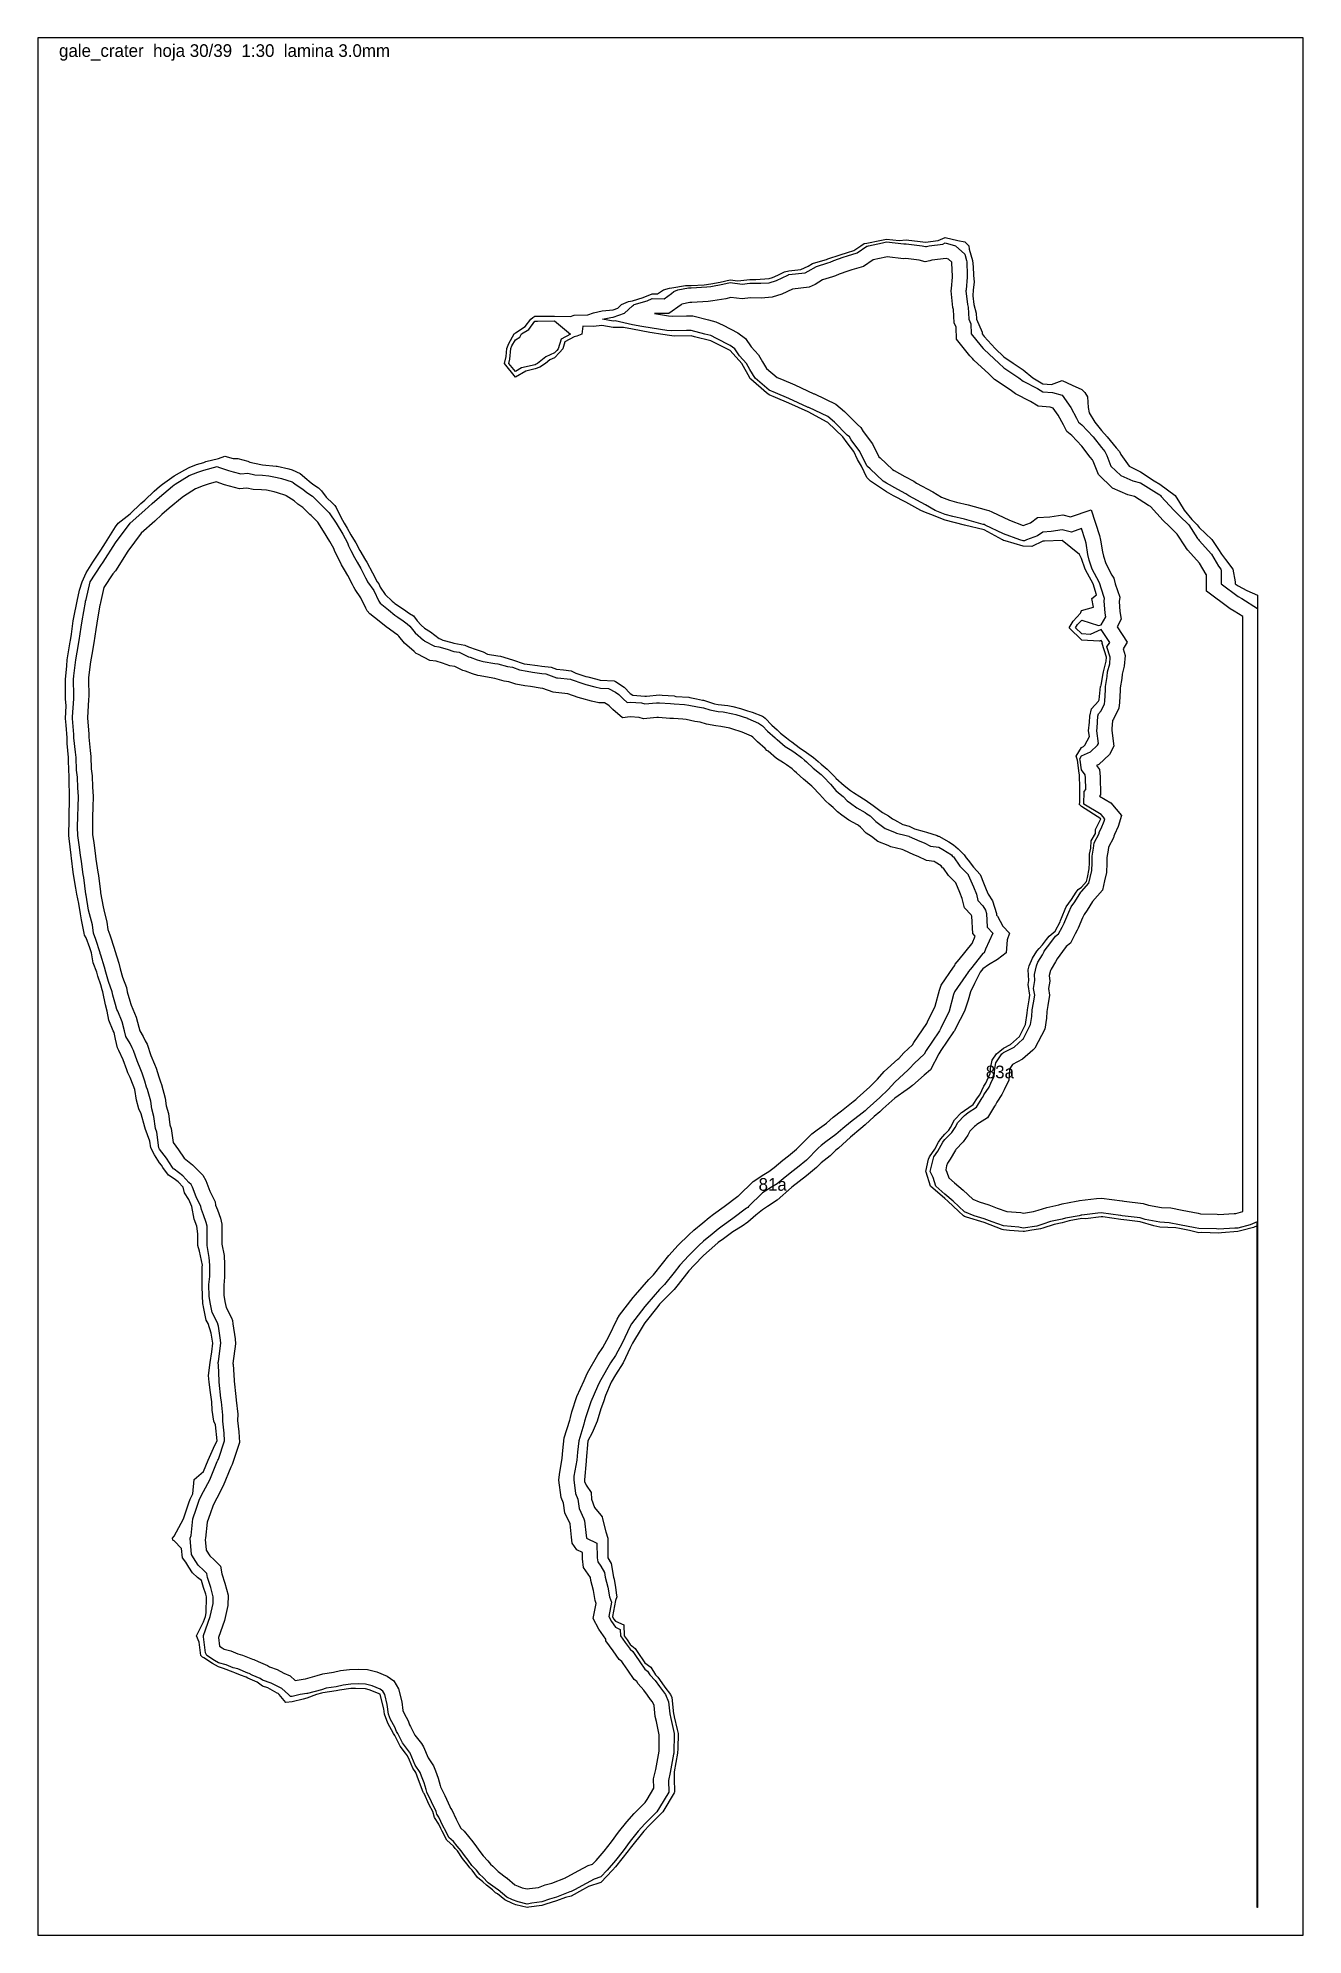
# Model space of a CAD drawing. Header units: millimetres. Extents: x 0 to 600, y 0 to 900.
import ezdxf
from ezdxf.enums import TextEntityAlignment as Align

# ---------------------------------------------------------------- set-up
doc = ezdxf.new("R2010")
doc.units = ezdxf.units.MM
for name, color, linetype in [('CORTE', 1, 'Continuous'), ('GRABADO', 5, 'Continuous'), ('HOJA', 8, 'Continuous')]:
    doc.layers.add(name, color=color, linetype=linetype)

msp = doc.modelspace()

# ---------------------------------------------------------------- linework, layer by layer
at = {"layer": 'CORTE'}
for points in [[(225.92, 759.59), (226.11, 759.84), (226.44, 760.16), (231.12, 763.06), (233.75, 766.57), (234.63, 767.39), (235.73, 767.95), (243.09, 768.04), (245.01, 767.99), (252.58, 767.86), (254.25, 768.54), (260.77, 768.66), (263.51, 769.63), (267.6, 770.49), (272.77, 771.08), (274.99, 771.87), (276.8, 773.56), (280.13, 775), (282.03, 775.36), (286.97, 776.81), (291.3, 778.61), (293.9, 778.57), (296.62, 780.53), (299.56, 781.29), (300.56, 781.4), (307.1, 782.59), (309.83, 782.61), (315.89, 782.95), (319.08, 783.36), (323.53, 784.16), (328.35, 785.2), (331.99, 784.78), (337.61, 785.4), (340.46, 785.37), (346.86, 785.8), (348.42, 786.32), (350.93, 787.5), (354.13, 789), (356.12, 789.47), (361.86, 790.15), (365.36, 791.71), (367.4, 792.95), (372.26, 794.48), (374.02, 794.94), (374.63, 795.13), (380.39, 797.11), (383.89, 798.29), (386.92, 799.16), (390.22, 801.44), (391.85, 802.43), (393.17, 802.61), (399.24, 803.84), (402.43, 804.57), (408.52, 803.85), (411.7, 804.18), (418.43, 803.36), (420.96, 803.15), (426.97, 803.88), (430.21, 805.39), (436.33, 803.84), (439.52, 803.2), (441.42, 801.41), (441.68, 799.79), (443.22, 794.42), (443.54, 791.41), (443.66, 787.44), (443.99, 784.1), (443.62, 780.46), (443.34, 777.61), (443.81, 773.51), (444.92, 769.47), (445.07, 766.54), (447.77, 760.35), (447.79, 759.58), (448.8, 758.34), (454.01, 752.63), (458.05, 748.69), (462.55, 745.67), (467.31, 742.57), (471.85, 738.7), (476.55, 735.98), (480.66, 735.59), (485.79, 737.46), (490.45, 735.22), (495.09, 733.18), (496.53, 731.72), (497.76, 729.7), (498.11, 724.71), (498.59, 722.11), (501.3, 717.77), (504.36, 713.82), (507.15, 710.81), (511.37, 705.53), (512.97, 703.83), (513.63, 702.38), (517.56, 696.87), (522.86, 694.2), (529.41, 689.91), (532.13, 688.26), (539.39, 682.93), (541.41, 679.65), (543.63, 675.95), (547.22, 671.58), (549.86, 668.98), (550.67, 667.75), (556.7, 662.01), (559.93, 657.28), (561.25, 655.03), (563.2, 652.57), (566.74, 648.05), (567.88, 642.05), (567.88, 641.09), (569.17, 640.12), (573.39, 637.93), (578.46, 635.63), (578.46, 560.85), (578.46, 520), (578.46, 472.82), (578.46, 437.1), (578.46, 394.8), (578.46, 349.49), (578.46, 310.63), (578.46, 267.85), (578.46, 210.8), (578.46, 170.49), (578.46, 133.35), (578.46, 117.43), (578.46, 99.32), (578.46, 80.2), (578.46, 72.58), (578.46, 72.58), (578.46, 72.16), (578.46, 60.77), (578.46, 60.5), (578.46, 38.03), (578.46, 15.07), (578.46, 13), (578.31, 13), (578.31, 15.21), (578.31, 27.87), (578.31, 46.45), (578.31, 59.72), (578.31, 65.2), (578.31, 67.17), (578.31, 67.17), (578.31, 85.2), (578.31, 125.69), (578.31, 192.1), (578.31, 270.26), (578.31, 336.48), (576.48, 335.72), (570.98, 334.27), (569.68, 333.87), (569.14, 333.7), (561.33, 333.17), (559.87, 332.94), (551.98, 333.23), (550.6, 333.19), (546.1, 334.27), (541.33, 335.16), (539.73, 335.48), (532.08, 335.86), (529.21, 336.42), (522.81, 338.33), (516.39, 339.1), (513.56, 339.44), (505.02, 340.69), (504.3, 340.79), (496.9, 339.84), (495.05, 339.91), (489.02, 338.82), (485.8, 337.91), (482.02, 337.11), (476.55, 335.39), (475.5, 335.05), (470.37, 334.27), (467.87, 333.82), (467.27, 333.71), (460.81, 334.26), (457.99, 334.51), (457.36, 334.74), (448.72, 337.98), (440.4, 340.53), (439.44, 340.85), (438.98, 341.25), (436.59, 343.39), (431.53, 348.23), (430.17, 349.36), (423.29, 355.21), (421.31, 361.88), (421.15, 362.21), (422.44, 368.05), (422.8, 369.23), (425.29, 372.89), (427.16, 376.2), (428.2, 377.68), (430.16, 380), (431.93, 381.85), (432.86, 383.17), (434.71, 386.72), (438.08, 390.16), (438.75, 390.68), (439.44, 391.25), (443.62, 393.97), (445.59, 397.12), (446.69, 398.61), (448.68, 402.72), (449.26, 403.64), (449.49, 404.08), (451.65, 408.79), (451.84, 411.03), (452.52, 415.12), (454.54, 418.04), (456.27, 419.32), (457.96, 420.72), (461.33, 422.48), (464.15, 425.01), (465.51, 426.28), (467.2, 429.7), (468.04, 431.33), (468.37, 431.95), (469.22, 437.38), (469.32, 438.91), (470.12, 443.68), (470.49, 445.87), (469.69, 450.96), (469.97, 452.84), (469.62, 457.98), (470.04, 459.84), (471.65, 463.47), (473.7, 466.83), (474.87, 468.04), (476.47, 469.74), (478.4, 472.34), (479.58, 473.81), (482.44, 476.27), (484.74, 480.75), (484.93, 481.34), (485.71, 483.2), (487.13, 486.66), (487.62, 487.73), (490.22, 491.32), (492.34, 494.71), (493.38, 495.94), (494.99, 497.14), (497.37, 499.87), (497.76, 501.65), (498.63, 505.86), (498.76, 508.61), (498.74, 512.75), (499.33, 515.59), (499.57, 519.1), (501.49, 522.57), (501.64, 524.52), (504.06, 529.49), (495, 535.34), (493.83, 536.47), (494.09, 537.17), (494.12, 543.46), (494.07, 544.13), (494.04, 550.42), (493.89, 551.23), (492.97, 557.39), (492.39, 559.35), (494.99, 563.41), (495.87, 563.79), (496.54, 564.42), (498.66, 568.57), (498.3, 571.34), (498.77, 575.46), (498.92, 578.32), (499.71, 581.76), (502.98, 585.33), (503.38, 585.95), (503.99, 592.29), (504.1, 592.4), (504.23, 592.98), (505.28, 598.45), (505.33, 599.24), (506.63, 604.4), (506.76, 606.19), (504.74, 612.79), (504.96, 613.17), (504.28, 614.21), (503.36, 613.82), (495.01, 614.35), (489.12, 620.13), (490.9, 623.26), (494.51, 627.15), (494.64, 627.39), (494.99, 628.4), (500.62, 629.88), (499.82, 634.11), (501.99, 635.79), (500.53, 641.02), (497.7, 645.94), (496.62, 647.99), (494.97, 652.98), (494.03, 654.94), (485.76, 661.64), (477.34, 661.28), (476.54, 661.19), (471.39, 658.79), (467.25, 658.9), (458.7, 661.35), (457.97, 661.57), (457.38, 661.9), (448.71, 666.64), (439.48, 668.85), (439.46, 668.85), (439.43, 668.86), (430.2, 671.26), (423.46, 673.93), (420.93, 674.94), (418.8, 675.84), (411.66, 679.84), (405.7, 682.81), (402.4, 684.68), (394.89, 689.79), (393.12, 691.43), (390.66, 696.78), (388.76, 700.05), (386.93, 703.75), (383.86, 707.91), (381.8, 710.71), (374.61, 717.5), (374.38, 717.66), (365.36, 722.68), (360.72, 724.63), (356.11, 726.73), (349.72, 729.44), (346.84, 730.65), (345.49, 731.61), (338.15, 738.14), (337.63, 738.59), (337.55, 738.72), (333.87, 745.57), (328.31, 751.73), (326.68, 752.51), (319.07, 756.32), (311.46, 758.24), (309.82, 758.65), (301.85, 758.51), (300.56, 758.73), (295.23, 759.48), (291.3, 760.12), (290.2, 760.31), (282.04, 761.8), (277.75, 762.71), (272.78, 762.67), (267.41, 763.52), (263.53, 763.16), (258.5, 763.31), (258.02, 759.5), (255.57, 758.52), (254.3, 758.21), (249.96, 755.82), (248.94, 752.54), (247.41, 750.77), (245.05, 748.25), (242.82, 747.22), (240.69, 745.55), (238.01, 743.86), (235.77, 742.97), (231.35, 741.9), (226.47, 739.14), (221.24, 745.59), (222, 748.95), (222.3, 752.6), (223.25, 755), (225.92, 759.59)], [(424.01, 794.55), (423.03, 794.31), (420.86, 793.81), (417.98, 794.56), (411.64, 795.33), (410.58, 795.22), (402.81, 796.13), (402.08, 795.97), (396.17, 794.77), (391.53, 791.57), (385.98, 789.97), (384.15, 789.35), (380.01, 787.92), (378.21, 787.18), (376.9, 786.7), (372.09, 785.18), (368.61, 783.08), (365.76, 781.81), (357.93, 780.88), (352.8, 778.47), (348.23, 776.95), (343.01, 776.59), (337.96, 776.65), (333.99, 776.21), (328.69, 776.83), (326.21, 776.29), (320.15, 775.21), (317.93, 774.92), (310.05, 774.48), (309.24, 774.48), (305.38, 773.78), (305.02, 773.43), (299.2, 769.22), (292.64, 769.32), (292.41, 769.23), (292.45, 769.22), (299.12, 768.13), (300.76, 768.02), (307.51, 768.14), (310.66, 768.19), (318.09, 766.26), (321.52, 765.39), (324.93, 763.69), (331.98, 760.11), (335.61, 757.47), (338.32, 753.47), (341.8, 749.63), (343.6, 746.27), (345.54, 743.22), (350.56, 738.89), (352.57, 738.05), (358.92, 735.36), (367.97, 731.24), (368.01, 731.22), (368.29, 731.12), (378.48, 726.27), (382.47, 722.82), (388.73, 716.65), (390.3, 715.16), (391.45, 713.29), (395.79, 707.41), (398.83, 701.27), (399.37, 700.78), (405.3, 695.28), (406.1, 694.73), (411.08, 691.91), (415.33, 689.76), (416.72, 688.74), (424.35, 684.63), (428.6, 682.15), (432.37, 680.66), (435.66, 679.8), (441.23, 678.43), (449.75, 676.08), (450.91, 675.88), (452.36, 675.16), (460.7, 671.19), (467.3, 668.75), (470.74, 669.99), (474.07, 672.48), (479.89, 672.76), (486.04, 673.74), (489.77, 672.86), (499.48, 676.18), (503.42, 663.92), (503.99, 661.79), (504.88, 656.27), (505.35, 654.1), (506.46, 650.73), (509.39, 645.13), (510.19, 643.75), (510.93, 641.07), (513.07, 634.66), (512.75, 632.68), (513.11, 627.98), (513.78, 624.19), (511.77, 620.63), (516.57, 613.31), (514.63, 610.12), (515.59, 606.99), (515.23, 602.03), (514.26, 598.15), (514.12, 596.13), (513.27, 591.66), (513.29, 590.58), (512.96, 584.72), (512.68, 582.12), (510.09, 576.8), (509.59, 576.25), (509.37, 572.16), (509.28, 571.4), (510.24, 564.05), (508.24, 560.14), (503.08, 555.33), (502.06, 554.89), (503.41, 552.9), (503.78, 549.53), (504.01, 540.99), (503.39, 540.27), (508.83, 537.08), (513.88, 531.11), (512.31, 525.96), (510.58, 522.08), (510.24, 521.36), (510.17, 520.51), (507.73, 516.11), (507.63, 514.63), (506.91, 511.17), (506.93, 508.46), (506.71, 504.14), (505.9, 500.2), (504.94, 495.78), (500.11, 490.25), (497.59, 486.23), (496.12, 484.2), (495.37, 482.53), (493.4, 477.75), (492.85, 476.73), (491.92, 474.98), (489.69, 470.63), (487.71, 468.92), (485.85, 466.62), (483.31, 463.2), (482.62, 461.75), (480.48, 458.24), (480.21, 457.62), (479.65, 455.19), (479.83, 452.56), (479.31, 449.08), (479.82, 445.84), (479.02, 441.02), (478.53, 438.11), (478.33, 435), (477.5, 429.71), (475.96, 426.8), (472.84, 420.73), (471.88, 419.84), (466.99, 415.46), (462.2, 412.95), (460.93, 411.1), (460.77, 410.16), (460.39, 405.59), (458.29, 401.01), (457.13, 398.78), (454.8, 395.13), (454.19, 393.87), (453.69, 393.19), (450.3, 387.77), (445.21, 384.46), (444.74, 384.09), (444.22, 383.65), (442, 381.39), (441.03, 379.52), (438.78, 376.33), (435.38, 372.75), (435.1, 372.43), (432.68, 368.12), (431.35, 366.17), (430.97, 364.94), (430.56, 363.09), (431.1, 361.98), (431.93, 359.19), (434.68, 356.85), (438.76, 353.45), (443.33, 349.09), (446.35, 347.83), (450.98, 346.42), (454.97, 344.91), (459.49, 343.31), (466.21, 342.72), (467.39, 342.49), (472.11, 343.22), (474.42, 343.96), (478.46, 345.23), (484.13, 346.43), (485.78, 346.9), (492.43, 348.1), (493.4, 348.31), (494.01, 348.43), (502.03, 349.38), (504.47, 349.59), (514.29, 348.28), (514.35, 348.27), (515.1, 348.19), (524.24, 347.09), (526.74, 346.34), (532.93, 345.14), (537.3, 344.92), (542.66, 343.85), (550.19, 342.45), (551.4, 342.2), (559.32, 341.95), (559.93, 341.91), (567.34, 342.34), (568.09, 342.37), (571.46, 343.26), (571.46, 378.65), (571.46, 424.51), (571.46, 467.33), (571.46, 503.48), (571.46, 551.23), (571.46, 592.58), (571.46, 625.48), (567.4, 628.07), (565.43, 629.1), (554.14, 637.6), (554.14, 645.42), (554.12, 645.44), (550.96, 650.88), (545.35, 657.05), (544.75, 657.8), (544.19, 658.6), (540.32, 664.52), (536.46, 668.31), (533.67, 671.12), (527.58, 677.76), (526.77, 678.25), (520.01, 682.45), (516.97, 683.3), (509.69, 686.42), (502.92, 692.87), (500.48, 699.17), (500.16, 699.88), (499.02, 701.09), (495.04, 706.28), (490.27, 711.39), (487.96, 713.33), (486.41, 716.39), (483.84, 721.08), (481.55, 724.44), (480.01, 724.82), (474.36, 725.35), (470.68, 727.49), (463.57, 731.16), (461.13, 732.99), (453.64, 738.01), (450.97, 740.58), (443.88, 747.15), (443.19, 747.86), (441.97, 749.21), (435.62, 757.02), (435.48, 762.82), (434.57, 764.91), (434.26, 771.14), (433.97, 772.18), (433.09, 779.98), (433.2, 781.15), (433.74, 786.52), (433.69, 786.99), (433.5, 793.12), (433.36, 793.64), (431.79, 795.1), (430.72, 795.37), (424.01, 794.55)], [(57.68, 366.4), (55.27, 370.2), (53.55, 373.41), (53.12, 376.63), (50.84, 382.67), (50.82, 382.84), (50.7, 383.28), (48.91, 389.55), (47.86, 391.93), (46.78, 396), (45.87, 401.19), (45.23, 403.19), (43.73, 406.77), (42.68, 409.05), (42.13, 410.45), (40.37, 415.24), (38.4, 419.7), (37.65, 420.9), (36.75, 425.03), (36.13, 428.13), (35.75, 428.96), (33.57, 434), (32.87, 438.24), (32.06, 441.26), (30.78, 447.49), (30.45, 448.37), (29.79, 450.81), (28.35, 454.84), (27.85, 456.75), (26.23, 461.29), (25.35, 466.02), (24.62, 468.41), (22.82, 473.01), (22.14, 474.38), (21.98, 475.28), (20.65, 481.67), (20.16, 484.55), (19.42, 489.3), (18.39, 493.81), (18.03, 496.72), (16.88, 503.07), (16.71, 504.22), (15.84, 510.95), (15.71, 512.15), (15.68, 512.33), (14.78, 520.19), (14.66, 521.6), (14.77, 529.44), (14.84, 530.86), (14.96, 538.95), (15.02, 540.12), (14.82, 548.02), (14.8, 549.38), (14.51, 556.88), (14.51, 558.64), (13.89, 565.3), (13.8, 567.9), (13.4, 573.92), (13.11, 577.16), (13.38, 583.16), (13.07, 586.42), (13, 591.91), (13.06, 595.69), (13.73, 602.14), (13.81, 604.95), (15.3, 613.49), (15.41, 614.22), (15.84, 617.13), (16.77, 623.48), (17.06, 625.1), (18.59, 632.74), (19.77, 637.97), (20.94, 642.01), (22.82, 646.28), (25.96, 651.29), (29.79, 656.94), (32.09, 660.55), (36.77, 668.11), (38.06, 669.82), (43.75, 674.2), (48.87, 679.09), (50.72, 680.7), (55.19, 685.03), (57.69, 687.22), (59.05, 688.35), (64.67, 692.25), (69.72, 695.06), (71.65, 696.25), (75.24, 697.62), (78.63, 698.53), (79.68, 699.02), (85.6, 700.46), (88.59, 701.58), (92.6, 700.5), (94.72, 700.43), (99.59, 699.19), (100.49, 698.82), (105.74, 697.62), (106.44, 697.48), (106.54, 697.48), (112.97, 696.9), (113.52, 696.77), (118.94, 695.55), (120.5, 695.05), (124.34, 693.43), (127.5, 690.71), (128.58, 689.8), (130.44, 688.35), (133.13, 686.57), (134.47, 685.21), (136.72, 682.07), (139.89, 679.08), (140.78, 678.2), (141.45, 677.17), (143.65, 672.72), (145.28, 669.81), (146.67, 667.48), (148.42, 664.32), (149.67, 662.2), (150.81, 660.55), (152.63, 656.88), (155.39, 652.33), (155.72, 651.72), (156, 651.29), (158.59, 646.27), (160.91, 642.03), (161.61, 641.03), (162.37, 639.43), (164.73, 635.92), (168, 632.78), (168.83, 632.13), (169.32, 631.72), (173.4, 628.95), (176.28, 627.02), (178.05, 625.86), (179.91, 623.51), (181.67, 621.4), (183.26, 620), (186.24, 618.23), (190.22, 615.17), (190.69, 614.9), (192.04, 614.28), (196.31, 613.12), (197.17, 612.81), (202.39, 611.95), (204.15, 611.1), (207.78, 609.84), (211.12, 608.69), (213.15, 607.72), (218.08, 606.92), (219.36, 606.71), (225.06, 605.05), (225.08, 605.04), (225.14, 605.02), (230.61, 603.14), (232.02, 602.85), (236.9, 602.25), (238.99, 601.91), (243.36, 601.56), (245.97, 600.61), (249.27, 600.16), (252.94, 599.76), (255.1, 598.61), (259.91, 597.05), (260.73, 596.85), (265.12, 595.76), (266.58, 595.37), (266.87, 595.31), (273.33, 595.07), (273.87, 594.77), (278.02, 591.98), (280.85, 589.07), (282.15, 588.25), (287.78, 587.68), (288.66, 587.68), (294.74, 588.37), (296.08, 588.27), (301.73, 587.84), (302.59, 587.65), (308.69, 587.23), (309.18, 587.14), (312.26, 586.5), (315.2, 585.88), (315.67, 585.81), (320.88, 584.15), (322.64, 583.82), (327.17, 583.26), (329.61, 582.79), (333.15, 581.93), (336.59, 580.82), (338.74, 580.09), (343.57, 578.22), (344.09, 577.9), (344.88, 577.22), (348.11, 573.96), (350.56, 571.77), (352.18, 570.11), (354.94, 567.96), (356.52, 566.63), (357.52, 566), (361.08, 563.42), (364.49, 561.06), (365.64, 560.23), (367.81, 558.7), (369.96, 556.7), (371.47, 555.46), (374.25, 553.13), (377.95, 549.43), (378.22, 549.14), (378.45, 548.88), (382.37, 545.4), (385.41, 542.99), (386.74, 541.96), (389.81, 540.18), (391.47, 538.98), (392.37, 538.48), (396.06, 535.82), (399.35, 533.44), (400.51, 532.47), (403.33, 530.92), (405.23, 529.49), (406.31, 529.07), (410.15, 526.78), (413.27, 526.02), (415.67, 524.85), (420.24, 523.6), (421.44, 523.27), (426.43, 521.67), (427, 521.39), (427.21, 521.37), (431.95, 518.68), (434.2, 517.23), (436.44, 515.35), (439.21, 512.39), (440.16, 511.02), (441.19, 509.96), (443.75, 506.54), (446.88, 503.12), (447.36, 502.04), (448.17, 499.93), (449.74, 495.94), (450.7, 493.85), (452.68, 490.59), (454.58, 484.57), (454.61, 483.88), (455.13, 483.32), (457.58, 478.59), (460.72, 475.32), (459.7, 472.08), (459.23, 466), (455.11, 462.77), (450.8, 460.25), (448.15, 458.34), (446.88, 456.74), (444.17, 451.43), (442.34, 447.49), (441.2, 443.55), (439.44, 438.23), (435.27, 430.35), (434.66, 428.95), (434.22, 428.42), (428.19, 419.69), (427.25, 418.08), (423.25, 410.42), (420.26, 407.98), (414.73, 403.06), (413.29, 402), (412.24, 401.15), (406.32, 397.01), (400.76, 391.9), (399.35, 390.59), (396.61, 388.25), (392.38, 384.35), (390.2, 382.63), (385.41, 378.57), (379.75, 373.37), (378.44, 372.37), (375.7, 369.73), (371.47, 366.3), (369.29, 364.11), (364.5, 360.25), (357.59, 354.85), (357.53, 354.8), (357.4, 354.67), (350.55, 348.61), (345.97, 345.59), (343.58, 344.01), (340.52, 341.51), (336.61, 338.13), (334.01, 336.33), (329.64, 333.58), (325.06, 330.24), (322.67, 328.51), (320.98, 327.07), (315.71, 322.41), (311.15, 317.82), (308.74, 315.19), (303.64, 308.56), (301.77, 306.27), (294.85, 299.3), (294.8, 299.22), (294, 298.24), (287.83, 290.49), (287.49, 290.04), (286.01, 287.62), (281.97, 280.79), (280.87, 278.65), (277.51, 271.53), (273.9, 265.72), (271.92, 262.27), (269.16, 255.97), (268.15, 253.02), (266.93, 249.65), (265.18, 243.76), (262.81, 238.28), (260.82, 234.5), (260, 225.31), (260.01, 225.26), (259.96, 224.83), (259.15, 216), (259.28, 215.11), (259.96, 213.39), (262.32, 209.9), (262.61, 206.76), (263.98, 202.86), (266.92, 199.14), (267.58, 198.37), (267.7, 197.49), (269.28, 191.36), (270.24, 188.23), (270.34, 183.48), (270.25, 178.98), (271.83, 176.24), (273.03, 169.71), (273.25, 168.85), (273.91, 164.83), (274.45, 161.17), (274.5, 160.43), (273.9, 158.64), (272.44, 151.19), (273.03, 150.07), (273.88, 148.84), (277.79, 147.13), (277.97, 141.94), (279.38, 140), (280.86, 137.92), (283.3, 135.95), (285.39, 132.7), (286.58, 131.03), (287.83, 129.12), (290.62, 127.16), (292.96, 123.44), (293.96, 122.33), (294.8, 121.22), (297.35, 117.56), (300.05, 114.17), (300.67, 112.67), (301.5, 104.89), (301.57, 104.6), (301.79, 103.52), (303.19, 97.49), (303.56, 95.62), (303.47, 88.58), (303.3, 86.34), (301.79, 77.39), (301.73, 77.08), (301.71, 76.98), (301.79, 74.32), (301.89, 67.96), (301.87, 67.82), (301.78, 67.47), (296.39, 58.52), (294.8, 56.93), (289.6, 51.62), (287.83, 49.83), (287.32, 49.26), (280.86, 41.27), (279.94, 40), (273.89, 32.4), (272.49, 30.74), (266.9, 24.97), (261.11, 23.04), (259.93, 22.39), (258.2, 21.46), (252.95, 18.45), (250.22, 17.84), (245.97, 16.18), (240.91, 14.73), (239, 14.06), (232.82, 13.25), (232.01, 13.08), (226.65, 14.37), (225.01, 14.94), (221.43, 16.73), (218.02, 19.59), (217, 20.11), (215.62, 21.47), (212.66, 23.61), (211.04, 25.31), (208.51, 27.38), (205.89, 30.74), (204.89, 31.83), (204.06, 32.95), (201.34, 36.39), (198.93, 40), (197.94, 41.12), (197.1, 42.2), (193.88, 44.99), (191.73, 49.28), (191.08, 50.56), (190.12, 52.55), (188.03, 55.76), (187.23, 58.54), (185.62, 61.83), (183.15, 67.11), (182.92, 67.49), (182.72, 67.8), (180.52, 73.59), (179.28, 77.06), (177.81, 79.22), (176.17, 83.04), (175.21, 85.03), (174.3, 86.31), (171.71, 89.63), (169.2, 94.7), (168.93, 95.21), (168.7, 95.57), (165.96, 100.53), (164.38, 104.86), (164.04, 107.27), (162.35, 114.11), (162.31, 114.18), (162.26, 114.21), (157.04, 116.36), (155.32, 116.82), (150.55, 116.97), (148.36, 116.92), (142.99, 116.17), (141.4, 115.82), (135.08, 114.92), (134.44, 114.7), (132.03, 114.06), (127.47, 112.45), (125.78, 111.83), (120.49, 110.63), (117.64, 110.33), (114.44, 114.08), (113.87, 114.61), (113.47, 114.78), (108.95, 117.31), (106.5, 118.12), (103.97, 119.97), (99.53, 121.82), (98.79, 122.34), (96.03, 123.32), (93.4, 124.43), (92.57, 124.67), (88.01, 126.53), (85.59, 127.19), (82.76, 128.84), (78.61, 131.44), (78.02, 131.82), (77.18, 132.62), (76.39, 138.98), (75.18, 141.92), (78.58, 148.67), (79.44, 151.2), (79.84, 152.86), (79.94, 160.43), (79.58, 161.74), (78.58, 164.83), (77.53, 168.24), (75.63, 169.64), (73.31, 171.9), (71.62, 174.52), (70.07, 176.85), (68.63, 178.93), (68.03, 183.42), (64.67, 187.04), (63.98, 187.28), (63.82, 188.24), (64.65, 189.2), (68.96, 197.51), (71.61, 205.11), (72.15, 206.77), (73.48, 209.24), (74.15, 216.04), (78.59, 219.96), (80.68, 225.29), (83.94, 232.41), (85.02, 234.54), (84.22, 242), (83.38, 243.76), (82.56, 249.07), (82.42, 253.04), (81.91, 257.46), (81.15, 262.3), (80.93, 265.44), (81.67, 271.57), (82.42, 276.68), (82.94, 280.82), (82.15, 285.55), (80.68, 290.06), (79.82, 291.7), (78.58, 298.08), (78.31, 298.97), (78.25, 299.34), (77.86, 307.64), (77.82, 308.61), (77.94, 317.02), (77.97, 317.86), (76.54, 324.4), (75.83, 327.12), (75.83, 332.74), (75.42, 336.37), (74.07, 339.64), (72.98, 345.63), (72.46, 346.74), (71.61, 348.99), (69.52, 352.1), (68.91, 354.87), (66.54, 357.35), (64.67, 358.81), (61.95, 360.52), (59.28, 364.13), (58.54, 365.27), (57.68, 366.4)], [(29.72, 494.47), (30.87, 487.72), (31.26, 486.34), (32.69, 480.58), (33.17, 477.06), (34.15, 474.58), (36.25, 467.68), (36.29, 467.48), (36.41, 467.15), (38.39, 461.09), (39, 458.45), (40.07, 454.46), (41.97, 449.46), (42.37, 447.51), (43.51, 443.23), (43.98, 441.55), (44.2, 441.09), (46.55, 435.47), (47.88, 430.65), (48.26, 428.9), (49.93, 426.22), (50.83, 424.21), (51.78, 422.69), (53.56, 417.25), (55.29, 413.16), (56.08, 411.28), (57.38, 407.19), (58.13, 404.73), (58.67, 403.47), (60.34, 396.98), (60.85, 393.4), (61.88, 389.77), (62.53, 384.35), (63.18, 382.64), (64.06, 376.03), (66.72, 372.56), (69.29, 368.56), (73.37, 365.38), (76.6, 362.01), (78.12, 360.52), (79.68, 357.93), (81.54, 352.95), (83.97, 347.78), (84.26, 346.19), (85.14, 344.08), (86.5, 340.04), (87.25, 337.32), (87.25, 329.25), (87.2, 327.69), (88.24, 322.33), (88.5, 318.04), (88.44, 312.04), (88.08, 308.38), (88.23, 303.5), (88.67, 300.51), (89.22, 297.67), (91.78, 292.78), (92.2, 291.51), (92.46, 289.96), (93.59, 282.91), (93.68, 280.51), (92.5, 271.22), (92.53, 270.74), (93, 263.23), (93.01, 262.77), (93.78, 255.45), (93.95, 253.82), (94.77, 247.04), (94.69, 244.04), (95.23, 238.67), (95.54, 233.6), (92.07, 223.25), (91.76, 222.55), (91.53, 221.99), (87.83, 213.07), (84.78, 207.21), (83.07, 204.01), (81.7, 199.85), (80.31, 195.94), (79.51, 188.29), (79.32, 187.59), (79.71, 182.76), (79.8, 182.6), (81.49, 179.98), (83.52, 178), (86.51, 175.01), (87.19, 171.41), (88.65, 166.88), (90.17, 161.32), (90.11, 156.35), (88.42, 149.26), (85.67, 141.16), (86.14, 137.03), (87.43, 136.22), (88.32, 135.7), (91.51, 134.84), (94.86, 133.47), (97.09, 132.84), (101.74, 130.87), (102.43, 130.7), (104.5, 129.73), (108.81, 127.93), (109.75, 127.25), (113.48, 126.01), (116.63, 124.26), (119.56, 122.93), (122.01, 120.7), (122.98, 120.92), (126.74, 121.6), (126.88, 121.6), (132.42, 123.07), (135.13, 123.99), (140.14, 124.7), (143.54, 125.46), (147.8, 126.06), (152.23, 126.15), (156.34, 126.02), (160.67, 124.88), (165.69, 122.81), (168.8, 120.57), (171.02, 116.76), (172.51, 110.71), (173.09, 106.56), (173.61, 105.13), (175.56, 101.6), (176.27, 99.78), (176.75, 99), (178.8, 94.87), (181.93, 90.85), (182.44, 90.03), (182.81, 89.32), (185.06, 84.04), (187.64, 80.26), (188.49, 77.87), (189.79, 74.44), (190.77, 70.99), (190.97, 70.32), (192.92, 66.16), (195.41, 61.06), (195.64, 60.27), (196.23, 59.37), (198.35, 54.97), (199.63, 52.42), (200.5, 50.69), (202.19, 49.22), (204.16, 46.72), (206.31, 44.29), (207.97, 41.79), (209.63, 39.69), (211.23, 37.52), (213.3, 35.27), (214.56, 33.65), (215.81, 32.63), (218.2, 30.13), (222.22, 27.21), (222.38, 27.09), (222.6, 26.92), (226.24, 23.86), (227.72, 23.12), (229.64, 22.46), (232.09, 21.87), (233.07, 22.08), (237.37, 22.64), (240.56, 23.76), (243.73, 24.67), (250.14, 27.17), (250.38, 27.23), (251.01, 27.59), (256.57, 30.57), (260.92, 32.98), (263.07, 33.69), (264.75, 35.44), (268.47, 39.85), (271.98, 44.24), (275.3, 48.83), (279.31, 53.78), (282.72, 57.64), (288.01, 62.94), (288.87, 64.28), (292.13, 69.66), (291.99, 74.11), (293.02, 78.49), (294.57, 87.17), (294.65, 94.94), (293.38, 101.29), (292.8, 103.69), (292.25, 108.85), (291.53, 110.59), (290.56, 111.81), (289.13, 113.86), (287.34, 116.24), (284.67, 119.2), (283.98, 120.29), (282.71, 121.18), (279.75, 125.69), (277.56, 128.78), (276.93, 129.76), (275.7, 130.75), (272.85, 134.78), (269.37, 139.56), (269.35, 140.36), (269.26, 140.4), (266.02, 145.05), (263.34, 150.11), (264.76, 157.33), (264.27, 158.64), (263.48, 163.51), (262.25, 168.19), (261.99, 169.57), (261.02, 171.26), (258.78, 174.43), (258.24, 178.44), (258.19, 181.47), (255.5, 182.79), (253.38, 185.84), (253.01, 188.7), (252.35, 195.13), (249.89, 200.38), (249.24, 204.97), (248.19, 207.65), (247.03, 215.83), (247.28, 218.55), (248.6, 226.17), (248.94, 229.82), (249.6, 235.93), (252.19, 244.3), (252.52, 245.56), (253.25, 248.25), (255.6, 255.53), (259.01, 263.14), (260.07, 265.31), (260.71, 266.66), (265.55, 275.24), (267.92, 278.68), (270.77, 283.96), (274.7, 292.23), (275.79, 294.02), (282.32, 302.47), (283.38, 303.79), (289.68, 310.96), (291.94, 313.23), (296.27, 318.63), (299.14, 322.33), (303.7, 327.31), (308.62, 332.15), (311.11, 334.43), (315.33, 337.91), (318.35, 340.46), (320.45, 341.99), (325.48, 345.63), (331.92, 350.48), (332.3, 350.75), (339.19, 357.57), (344.27, 360.81), (346.56, 362.16), (349.09, 364.21), (353.2, 367.58), (355.89, 369.6), (359.74, 372.81), (365.22, 378.43), (367, 380.03), (369.52, 381.95), (374.05, 385.2), (377.16, 387.99), (381.07, 391.08), (386.56, 395.42), (387.84, 396.42), (388.54, 397.07), (394.55, 402.48), (398.12, 406), (401.36, 409.6), (407.81, 415.47), (408.26, 415.92), (410.7, 418.5), (414.7, 422.29), (415.33, 423.4), (421.5, 432.43), (421.53, 432.47), (421.87, 433.23), (425.56, 440.68), (427.51, 448.23), (428.32, 450.66), (434.29, 459.2), (434.83, 459.97), (435.03, 460.54), (436.97, 462.76), (442.91, 470.26), (443, 470.47), (444.53, 473.93), (443.36, 475.19), (442.99, 483.33), (442.57, 484.02), (439.48, 487.25), (438.37, 491.74), (437.29, 494.57), (435.25, 499.12), (431.81, 502.68), (429.42, 506.12), (428.99, 506.34), (428.36, 507.22), (425.57, 509.01), (424.98, 509.35), (421.36, 509.78), (417.39, 511.73), (415.47, 512.51), (410.69, 514.64), (410.67, 514.65), (409.8, 514.95), (404.47, 516.23), (403.24, 516.97), (398.41, 518.81), (395.3, 521.17), (392.85, 522.79), (390.1, 525.59), (389.09, 526.32), (388.61, 526.66), (384.57, 528.91), (381.24, 531.32), (379.24, 532.84), (377.14, 534.95), (375.2, 536.49), (373.46, 538.03), (370.63, 541.28), (367.57, 544.58), (367.23, 544.92), (367.01, 545.11), (363.04, 548.35), (359.79, 551.38), (358.84, 552.23), (357.76, 553.23), (355.06, 555.1), (353.6, 556.15), (350.32, 558.22), (346.33, 561.57), (345.68, 562.01), (344.82, 562.88), (341.2, 566.11), (339.08, 568.25), (338.36, 568.74), (334.03, 570.67), (329.06, 572.28), (328.12, 572.5), (323.81, 573.34), (321.57, 573.61), (317, 574.46), (314.13, 575.38), (311.56, 575.72), (307.36, 576.61), (305.85, 576.88), (301.43, 577.17), (299.69, 577.2), (294.33, 577.56), (293.47, 577.61), (287.15, 577.03), (285.13, 577.58), (280.9, 577.86), (277.24, 577.52), (272.7, 581.35), (270.94, 583.16), (270.22, 583.65), (268.67, 584.51), (266.01, 584.61), (262.53, 585.34), (257.98, 586.56), (256.2, 587.1), (251.33, 588.85), (245.62, 589.49), (244.28, 589.67), (239.43, 591.44), (238.15, 591.55), (233.63, 592.27), (230.89, 592.61), (226.6, 593.49), (223.38, 594.59), (221.16, 594.93), (216.69, 596.16), (215.67, 596.3), (209.68, 597.33), (208.7, 597.57), (206.16, 598.37), (202.73, 599.55), (201.48, 599.98), (197.7, 601.8), (195.4, 602.18), (191.93, 603.43), (188.81, 604.28), (185.87, 604.67), (180.24, 607.72), (179.44, 608.05), (178.36, 608.96), (173.91, 612.88), (171.19, 616.15), (170.61, 616.69), (169.12, 617.85), (166.71, 619.47), (165.09, 620.57), (161.84, 623.3), (157.48, 626.75), (156.21, 628.23), (155.46, 629.55), (153.2, 634.38), (150.41, 638.32), (149.77, 639.49), (149.17, 640.65), (146.97, 644.92), (145.36, 647.73), (143.93, 650.09), (142.18, 653.6), (140.78, 656.32), (140.32, 657.76), (138.46, 661.12), (135.47, 666.09), (132.73, 670.29), (129.66, 673.33), (129.53, 673.44), (128.93, 673.96), (125.7, 677.2), (123.27, 678.82), (121.49, 680.34), (117.8, 682.74), (117.5, 683), (113.66, 684.22), (111.98, 684.6), (108.44, 685.41), (106.06, 685.62), (102.02, 685.81), (99.12, 686.4), (95.6, 686.14), (90.86, 687.38), (88.44, 688), (84.45, 689.35), (80.78, 688.34), (78.36, 687.44), (74.76, 686.07), (69.01, 682.51), (68.46, 682.01), (62.24, 676.85), (58.82, 673.85), (55.39, 670.77), (48.97, 665.04), (42.56, 656.53), (36.71, 647.27), (35.51, 645.72), (31.29, 639.23), (29.64, 632.11), (29.45, 631.28), (29.4, 631.06), (27.87, 622.36), (27.43, 619.39), (26.49, 613.09), (25.49, 607.46), (24.96, 604), (24.05, 596.6), (23.94, 595.41), (24.06, 587.84), (23.92, 585.98), (23.44, 577.62), (23.43, 577.31), (24.08, 569.86), (24.08, 568.26), (24.74, 561.94), (25.03, 559.14), (25.27, 553.28), (25.75, 549.99), (25.91, 544.52), (26.17, 540.27), (26.08, 534.97), (25.9, 530.66), (25.83, 525.63), (25.94, 522.14), (26.44, 518.12), (27.14, 513.28), (27.52, 510.33), (28.42, 504.2), (28.69, 502.73), (29.65, 494.96), (29.72, 494.47)]]:
    msp.add_lwpolyline(points, close=True, dxfattribs=at)
at = {"layer": 'GRABADO'}
for points in [[(549.99, 662.52), (550.34, 662.01), (550.66, 661.61), (556.64, 655.04), (559.93, 649.37), (560.96, 648.05), (561.14, 647.13), (561.14, 641.09), (569.17, 635.04), (570.91, 634.14), (578.46, 629.31), (578.46, 592.58), (578.46, 551.23), (578.46, 503.48), (578.46, 467.33), (578.46, 424.51), (578.46, 378.65), (578.46, 339.33), (578.46, 296.03), (578.46, 238.29), (578.46, 197.48), (578.46, 159.89), (578.46, 143.78), (578.46, 125.45), (578.46, 106.1), (578.46, 98.4), (578.46, 98.4), (578.46, 97.97), (578.46, 86.44), (578.46, 86.16), (578.46, 63.42), (578.46, 40.18), (578.46, 38.09), (578.31, 38.09), (578.31, 40.32), (578.31, 53.13), (578.31, 71.94), (578.31, 85.37), (578.31, 90.92), (578.31, 92.92), (578.31, 92.92), (578.31, 111.16), (578.31, 152.14), (578.31, 219.36), (578.31, 298.47), (578.31, 338.36), (574.88, 336.93), (569.14, 335.41), (567.69, 335.35), (559.87, 334.89), (558.94, 334.96), (550.6, 335.22), (548.86, 335.57), (541.33, 336.98), (536.44, 337.95), (532.08, 338.17), (525.06, 339.54), (522.81, 340.21), (514.29, 341.24), (513.56, 341.32), (513.43, 341.33), (504.3, 342.55), (502.74, 342.42), (495.06, 341.5), (494.78, 341.45), (493.79, 341.24), (487.36, 340.07), (485.8, 339.63), (480.24, 338.45), (476.55, 337.29), (473.73, 336.38), (467.26, 335.39), (465.24, 335.78), (457.99, 336.41), (452.57, 338.34), (448.72, 339.79), (443.97, 341.24), (439.44, 343.13), (434.09, 348.23), (430.17, 351.5), (425.81, 355.21), (424.56, 359.43), (423.2, 362.21), (424.2, 366.72), (424.96, 369.23), (426.72, 371.82), (429.19, 376.2), (429.53, 376.68), (430.16, 377.43), (433.35, 380.78), (435.04, 383.17), (436.27, 385.55), (439.43, 388.76), (440.3, 389.51), (441.14, 390.17), (445.19, 392.79), (447.89, 397.12), (448.17, 397.5), (448.68, 398.55), (451.07, 402.29), (452, 404.08), (453.51, 407.39), (453.81, 411.03), (454.28, 413.79), (457.2, 418.04), (457.59, 418.32), (457.96, 418.63), (462.97, 421.25), (467.16, 425.01), (467.17, 425.02), (467.2, 425.07), (469.75, 430.04), (470.77, 431.95), (471.37, 435.76), (471.56, 438.91), (472.11, 442.18), (472.73, 445.87), (472.23, 449.05), (472.79, 452.84), (472.6, 455.74), (473.53, 459.84), (474.27, 461.5), (476.46, 465.08), (477.06, 466.36), (477.29, 466.82), (480.31, 470.9), (482.66, 473.81), (484.08, 475.04), (485.72, 478.21), (486.68, 480.04), (487.07, 480.76), (488.94, 485.3), (490.03, 487.73), (491.78, 490.15), (494.64, 494.71), (494.78, 494.88), (494.99, 495.03), (498.48, 499.03), (499.05, 501.65), (499.75, 505.02), (499.92, 508.61), (499.91, 511.87), (500.68, 515.59), (500.86, 518.14), (503.31, 522.57), (503.36, 523.22), (504.24, 525.03), (505.74, 528.41), (506.07, 529.5), (504.26, 531.65), (496.07, 536.45), (496.17, 542.58), (496.94, 543.49), (496.79, 549.05), (496.64, 550.4), (494.97, 552.86), (494.29, 557.39), (494.1, 558.07), (494.99, 559.47), (499.2, 561.28), (502.57, 564.42), (503.02, 565.3), (502.23, 571.34), (502.39, 572.74), (502.69, 578.32), (502.92, 579.34), (504.24, 580.78), (505.85, 584.09), (505.98, 585.29), (506.28, 590.71), (506.25, 592.26), (507.17, 597.02), (507.31, 599.24), (508.29, 603.15), (508.52, 606.19), (507.02, 611.07), (508.29, 613.17), (504.28, 619.29), (499.07, 617.04), (495.01, 617.31), (492.13, 620.13), (493.01, 621.67), (495.02, 623.84), (502.95, 621.24), (504.26, 621.58), (506.45, 625.45), (506.16, 627.1), (505.71, 632.97), (505.88, 634.07), (504.23, 639.02), (503.68, 641.02), (503.25, 641.76), (499.99, 647.99), (498.58, 652.26), (498, 654.98), (497.13, 660.32), (496.7, 661.94), (495, 667.25), (490.13, 665.59), (485.78, 666.61), (480.61, 665.78), (476.55, 665.59), (474.09, 663.75), (468.91, 661.89), (467.9, 661.42), (467.25, 661.44), (465.67, 661.89), (457.97, 664.74), (449.29, 668.87), (448.72, 669.15), (448.23, 669.23), (439.46, 671.65), (433.94, 673.01), (430.2, 673.99), (425.53, 675.84), (420.92, 678.53), (412.97, 682.81), (411.66, 683.78), (407.78, 685.74), (402.4, 688.78), (400.92, 689.79), (394.62, 695.64), (393.39, 696.76), (393.12, 697.04), (389.8, 703.75), (385.64, 709.37), (384.82, 710.71), (383.86, 711.61), (377.72, 717.67), (374.62, 720.36), (365.65, 724.63), (365.37, 724.73), (365.02, 724.89), (356.11, 728.95), (349.85, 731.6), (346.83, 732.87), (340.18, 738.59), (337.55, 742.74), (336.03, 745.57), (332.8, 749.14), (330.5, 752.53), (328.31, 754.12), (321.78, 757.44), (319.07, 758.79), (316.35, 759.48), (309.82, 761.17), (307.63, 761.14), (300.57, 761.01), (298.31, 761.17), (291.3, 762.31), (286.42, 763.15), (282.04, 763.95), (273.75, 765.72), (272.78, 765.71), (267.78, 766.51), (267.78, 766.52), (271.76, 767.36), (272.77, 767.48), (278.24, 769.43), (282.01, 772.94), (282.53, 773.16), (282.79, 773.56), (288.91, 775.35), (291.3, 776.35), (296.98, 776.25), (300.52, 778.82), (301.52, 779.78), (303.42, 780.54), (308.59, 781.47), (309.83, 781.48), (317.28, 781.9), (319.08, 782.13), (324.85, 783.16), (328.35, 783.92), (334.01, 783.26), (337.61, 783.66), (342.81, 783.59), (346.86, 783.87), (350.2, 784.98), (355.57, 787.5), (355.91, 787.66), (356.12, 787.71), (363.88, 788.63), (365.36, 789.29), (369.18, 791.6), (374.63, 793.32), (375.66, 793.7), (377.53, 794.48), (381.9, 795.98), (383.89, 796.65), (388.49, 797.98), (393.15, 801.19), (393.4, 801.26), (393.88, 801.45), (400.61, 802.81), (402.43, 803.23), (410.63, 802.26), (411.7, 802.37), (419.29, 801.45), (420.96, 801.02), (421.39, 801.11), (422.73, 801.45), (429.16, 802.23), (430.21, 802.72), (435.24, 801.44), (439.55, 797.44), (440.42, 794.42), (440.49, 793.71), (440.68, 787.44), (440.78, 786.52), (440.17, 780.46), (440.13, 780.04), (440.87, 773.51), (441.21, 772.26), (441.5, 766.54), (442.45, 764.36), (442.56, 759.58), (447.28, 753.78), (448.32, 752.63), (448.79, 752.13), (455.78, 745.67), (458.05, 743.47), (465.19, 738.7), (467.3, 737.11), (474.04, 733.63), (476.55, 732.18), (481.19, 731.74), (485.83, 730.59), (489.82, 724.74), (492.6, 719.65), (493.55, 717.78), (495.1, 716.48), (500.39, 710.81), (504.36, 705.63), (506.05, 703.83), (506.93, 701.89), (508.89, 696.86), (513.61, 692.36), (519.3, 689.92), (522.86, 688.92), (530.44, 684.21), (532.13, 683.18), (532.47, 682.93), (532.76, 682.45), (538.74, 675.96), (541.4, 673.27), (545.77, 668.98), (549.99, 662.52)], [(235.71, 765.6), (236.97, 765.67), (245.03, 765.86), (252.6, 759.54), (248.22, 757.13), (246.8, 752.54), (246.11, 751.74), (245.05, 750.61), (240.87, 748.69), (236.86, 745.55), (236.27, 745.18), (235.77, 744.98), (229.32, 743.43), (226.47, 741.81), (223.4, 745.59), (223.84, 747.56), (224.26, 752.6), (224.76, 753.86), (226.43, 756.74), (228.54, 758.02), (229.36, 759.6), (232.84, 761.76), (235.71, 765.6)], [(37.81, 438.22), (37.4, 439.08), (36.76, 441.4), (35.56, 445.91), (35.23, 447.49), (33.4, 452.3), (32.2, 456.76), (31.64, 459.22), (29.79, 464.88), (29.51, 465.65), (29.44, 466.02), (27.53, 472.28), (26.35, 475.28), (25.81, 479.26), (24.5, 484.54), (24.04, 486.17), (22.81, 493.34), (22.75, 493.73), (22.73, 493.81), (21.77, 501.68), (21.51, 503.07), (20.59, 509.37), (20.21, 512.33), (19.5, 517.19), (18.95, 521.59), (18.83, 525.57), (18.9, 530.86), (19.09, 535.18), (19.17, 540.12), (18.92, 544.21), (18.77, 549.38), (18.29, 552.63), (18.05, 558.64), (17.78, 561.21), (17.08, 567.9), (17.08, 569.55), (16.41, 577.16), (16.45, 577.98), (16.94, 586.43), (17.05, 588.04), (16.93, 595.69), (17.09, 597.36), (18.03, 604.96), (18.58, 608.6), (19.58, 614.22), (20.51, 620.41), (20.96, 623.48), (22.53, 632.36), (22.6, 632.74), (22.81, 633.67), (24.74, 642.02), (29.8, 649.78), (30.97, 651.29), (36.77, 660.47), (36.82, 660.55), (43.74, 669.74), (43.81, 669.82), (50.72, 675.99), (54.17, 679.09), (57.69, 682.17), (63.88, 687.31), (64.66, 688.01), (65.15, 688.35), (71.65, 692.37), (75.89, 693.99), (78.63, 695.01), (84.97, 696.75), (85.65, 696.33), (90.43, 694.72), (92.61, 694.16), (96.24, 693.21), (99.57, 693.45), (102.89, 692.77), (106.54, 692.61), (109.53, 692.33), (113.52, 691.43), (115.5, 690.98), (120.5, 689.39), (121.1, 689.14), (122.02, 688.35), (125.69, 685.96), (127.49, 684.42), (130.17, 682.64), (133.7, 679.09), (134.17, 678.69), (134.47, 678.41), (138.18, 674.74), (141.4, 669.81), (141.42, 669.78), (141.45, 669.75), (144.52, 664.62), (146.78, 660.54), (147.27, 659), (148.43, 656.77), (150.07, 653.47), (151.39, 651.29), (153.12, 648.27), (155.4, 643.86), (155.96, 642.77), (156.36, 642.03), (159.27, 637.92), (161.69, 632.76), (161.98, 632.26), (162.35, 631.82), (166.26, 628.73), (169.32, 626.16), (170.62, 625.27), (173.22, 623.53), (175.16, 622.02), (176.3, 620.96), (178.94, 617.78), (182.93, 614.26), (183.12, 614.1), (183.24, 614.05), (188.07, 611.44), (190.2, 611.15), (194.04, 610.11), (197.17, 608.98), (199.83, 608.54), (204.15, 606.46), (205.01, 606.16), (208.34, 605.02), (210.59, 604.31), (211.11, 604.19), (216.72, 603.22), (218.08, 603.04), (222.62, 601.79), (225.05, 601.42), (228.44, 600.26), (232.02, 599.52), (234.61, 599.2), (238.99, 598.5), (240.94, 598.34), (245.97, 596.5), (246.47, 596.44), (252.54, 595.76), (252.9, 595.72), (252.94, 595.71), (258.4, 593.75), (259.91, 593.29), (264.16, 592.15), (266.87, 591.58), (270.6, 591.44), (273.87, 589.63), (275.45, 588.57), (277.48, 586.48), (279.52, 584.76), (280.8, 584.88), (286.3, 584.52), (287.78, 584.11), (293.33, 584.62), (294.75, 584.55), (299.98, 584.2), (301.72, 584.17), (306.69, 583.84), (308.7, 583.48), (312.75, 582.62), (315.67, 582.23), (318.7, 581.26), (322.64, 580.54), (324.91, 580.25), (329.61, 579.34), (330.96, 579.02), (336.47, 577.23), (336.57, 577.2), (336.6, 577.19), (341.8, 574.87), (343.59, 573.64), (346.02, 571.19), (349.64, 567.96), (350.16, 567.43), (350.55, 567.17), (354.45, 563.89), (357.52, 561.96), (359.11, 560.81), (362.15, 558.7), (363.54, 557.42), (364.5, 556.56), (367.65, 553.62), (371.47, 550.5), (371.96, 550.09), (372.61, 549.43), (375.83, 545.96), (378.45, 542.97), (379.7, 541.85), (381.82, 540.18), (383.86, 538.12), (385.41, 536.95), (388.34, 534.82), (392.37, 532.58), (393.18, 531.99), (394.67, 530.92), (397.32, 528.22), (399.35, 526.88), (401.85, 524.99), (406.31, 523.29), (407.14, 522.79), (411.76, 521.67), (412.96, 521.26), (413.27, 521.15), (418.2, 518.95), (420.25, 518.13), (423.38, 516.59), (427.21, 516.13), (429.19, 515.01), (433.26, 512.39), (433.72, 511.75), (434.21, 511.5), (437.24, 507.14), (441.12, 503.12), (441.15, 503.05), (441.19, 502.98), (443.76, 497.25), (445.06, 493.84), (445.83, 490.75), (448.16, 488.3), (449.41, 486.24), (449.94, 484.57), (450.24, 478.07), (452.8, 475.31), (449.42, 467.66), (448.69, 465.99), (448.15, 465.6), (442.35, 458.28), (441.19, 456.95), (441.12, 456.74), (440.02, 455.18), (434.64, 447.48), (434.23, 446.25), (432.16, 438.23), (428.19, 430.21), (427.61, 428.96), (427.25, 428.44), (421.28, 419.69), (420.28, 417.92), (415.66, 413.55), (413.3, 411.06), (412.67, 410.42), (406.33, 404.66), (403.18, 401.16), (399.36, 397.39), (393.25, 391.9), (392.38, 391.09), (390.9, 389.92), (385.41, 385.59), (381.67, 382.63), (378.44, 379.73), (373.68, 376.32), (371.47, 374.63), (370.08, 373.38), (364.5, 367.66), (360.24, 364.11), (357.53, 362.07), (353.51, 358.78), (350.55, 356.39), (347.93, 354.85), (343.59, 352.07), (337.05, 345.59), (336.61, 345.22), (336.03, 344.81), (329.64, 340), (324.56, 336.33), (322.67, 334.95), (319.82, 332.53), (315.7, 329.15), (313.45, 327.07), (308.74, 322.44), (304.49, 317.82), (301.77, 314.3), (297.17, 308.56), (294.8, 306.18), (288.75, 299.3), (287.83, 298.15), (281.57, 290.04), (280.87, 288.9), (277.01, 280.79), (273.9, 275.02), (271.49, 271.52), (266.93, 263.43), (266.38, 262.27), (265.35, 260.17), (262.14, 253.02), (259.96, 246.25), (259.28, 243.76), (258.93, 242.39), (256.49, 234.51), (255.9, 229.12), (255.55, 225.25), (254.23, 217.63), (254.08, 216), (255.01, 209.44), (256.06, 206.76), (256.68, 202.4), (258.97, 197.51), (259.25, 196.54), (259.96, 189.5), (260.1, 188.43), (260.21, 188.28), (265.13, 185.87), (265.23, 178.96), (265.49, 177.07), (266.92, 175.03), (268.66, 172.02), (269.08, 169.71), (270.33, 164.97), (271.06, 160.46), (272.02, 157.93), (270.69, 151.19), (272.01, 148.7), (273.88, 146.01), (276.19, 145), (276.29, 141.94), (278.53, 138.86), (280.86, 135.59), (282.21, 134.5), (283.36, 132.7), (285.53, 129.64), (287.83, 126.14), (289.16, 125.21), (290.27, 123.44), (292.74, 120.7), (294.8, 117.96), (296.17, 116), (297.63, 114.17), (299.1, 110.59), (299.71, 104.89), (300.22, 102.8), (301.66, 95.62), (301.66, 95.44), (301.56, 86.34), (301.45, 85.89), (299.88, 77.08), (299.02, 73.4), (299.19, 67.81), (294.81, 60.57), (293.48, 58.52), (287.83, 52.84), (284.66, 49.26), (280.86, 44.57), (277.55, 40), (273.89, 35.41), (269.95, 30.74), (266.9, 27.59), (263.74, 26.54), (259.93, 24.42), (254.4, 21.46), (252.95, 20.63), (252.19, 20.46), (245.97, 18.03), (242.68, 17.09), (239, 15.8), (234.27, 15.18), (232.01, 14.69), (227.68, 15.73), (225.01, 16.65), (222.36, 17.97), (218.2, 21.47), (218.09, 21.56), (218.02, 21.61), (213.57, 24.83), (211.04, 27.48), (209.53, 28.72), (207.95, 30.74), (205.82, 33.07), (204.06, 35.45), (202.31, 37.67), (200.75, 40), (198.78, 42.23), (197.1, 44.38), (194.87, 46.31), (193.38, 49.28), (192.07, 51.88), (190.12, 55.92), (189.2, 57.33), (188.85, 58.54), (186.61, 63.14), (184.42, 67.8), (184.05, 69.02), (183.14, 72.24), (181.92, 75.45), (181.35, 77.06), (178.89, 80.67), (176.48, 86.32), (176.36, 86.55), (176.18, 86.83), (172.83, 91.13), (170.64, 95.58), (169.98, 96.61), (169.2, 98.63), (167.22, 102.21), (166.26, 104.86), (165.63, 109.38), (164.46, 114.11), (163.5, 115.76), (162.26, 116.65), (158.44, 118.23), (155.32, 119.05), (152.19, 119.15), (148.36, 119.07), (144.79, 118.57), (141.4, 117.81), (136.76, 117.15), (134.44, 116.37), (127.88, 114.63), (127.45, 114.62), (124.37, 114.06), (120.49, 113.18), (119.73, 113.1), (118.9, 114.08), (115.67, 117), (113.47, 118), (110.65, 119.57), (106.5, 120.95), (105.34, 121.79), (101.66, 123.33), (100.1, 124.06), (99.54, 124.2), (94.75, 126.22), (92.57, 126.85), (89.27, 128.19), (85.59, 129.19), (83.81, 130.23), (80.03, 132.6), (79.46, 133.81), (78.58, 141.55), (78.54, 141.85), (78.51, 141.92), (78.58, 142.06), (81.68, 151.2), (83.12, 157.22), (83.16, 160.43), (81.94, 164.88), (80.39, 169.68), (80.03, 171.59), (78.6, 173.02), (76.04, 175.52), (73.85, 178.92), (72.86, 180.59), (72.25, 188.23), (72.61, 189.56), (73.44, 197.5), (75.08, 202.11), (76.61, 206.77), (78.59, 210.48), (81.48, 216.03), (85.04, 224.61), (85.31, 225.29), (85.55, 225.82), (88.47, 234.53), (88.25, 238.11), (87.68, 243.78), (87.76, 246.71), (86.99, 253.03), (86.81, 254.72), (86.02, 262.3), (86, 262.91), (85.55, 270.28), (85.47, 271.46), (85.48, 271.57), (85.55, 272.04), (86.66, 280.83), (86.61, 282.23), (85.55, 288.83), (85.38, 289.84), (85.31, 290.06), (82.55, 295.33), (81.77, 299.33), (81.25, 302.89), (81.07, 308.61), (81.44, 312.42), (81.5, 317.87), (81.28, 321.45), (80.18, 327.12), (80.25, 329.35), (80.25, 336.38), (79.81, 337.99), (78.58, 341.62), (77.51, 344.2), (77.25, 345.63), (75.08, 350.23), (73.34, 354.88), (72.59, 356.14), (71.63, 357.08), (68.66, 360.17), (64.67, 363.29), (64.24, 363.56), (63.82, 364.13), (60.99, 368.52), (57.68, 372.85), (57.49, 373.14), (57.35, 373.41), (56.35, 380.92), (55.68, 382.67), (55, 388.39), (53.99, 391.94), (53.46, 395.61), (52.03, 401.19), (51.54, 402.31), (50.7, 405.12), (49.5, 408.86), (48.84, 410.44), (47, 414.79), (45.39, 419.7), (44.64, 420.9), (43.73, 422.92), (41.68, 426.24), (41.08, 428.98), (39.92, 433.18), (37.81, 438.22)]]:
    msp.add_lwpolyline(points, close=True, dxfattribs=at)
at = {"layer": 'HOJA'}
msp.add_lwpolyline([(0, 0), (600, 0), (600, 900), (0, 900)], close=True, dxfattribs=at)

# ---------------------------------------------------------------- texts
at = {"layer": 'GRABADO'}
for s, p in [('83a', (456.21, 409.47)), ('81a', (348.46, 356.11))]:
    msp.add_text(s, height=6, dxfattribs=at).set_placement(p, align=Align.MIDDLE_CENTER)
at = {"layer": 'HOJA'}
msp.add_text('gale_crater  hoja 30/39  1:30  lamina 3.0mm', height=6, dxfattribs=at).set_placement((10, 891))

doc.saveas('drawing.dxf')
